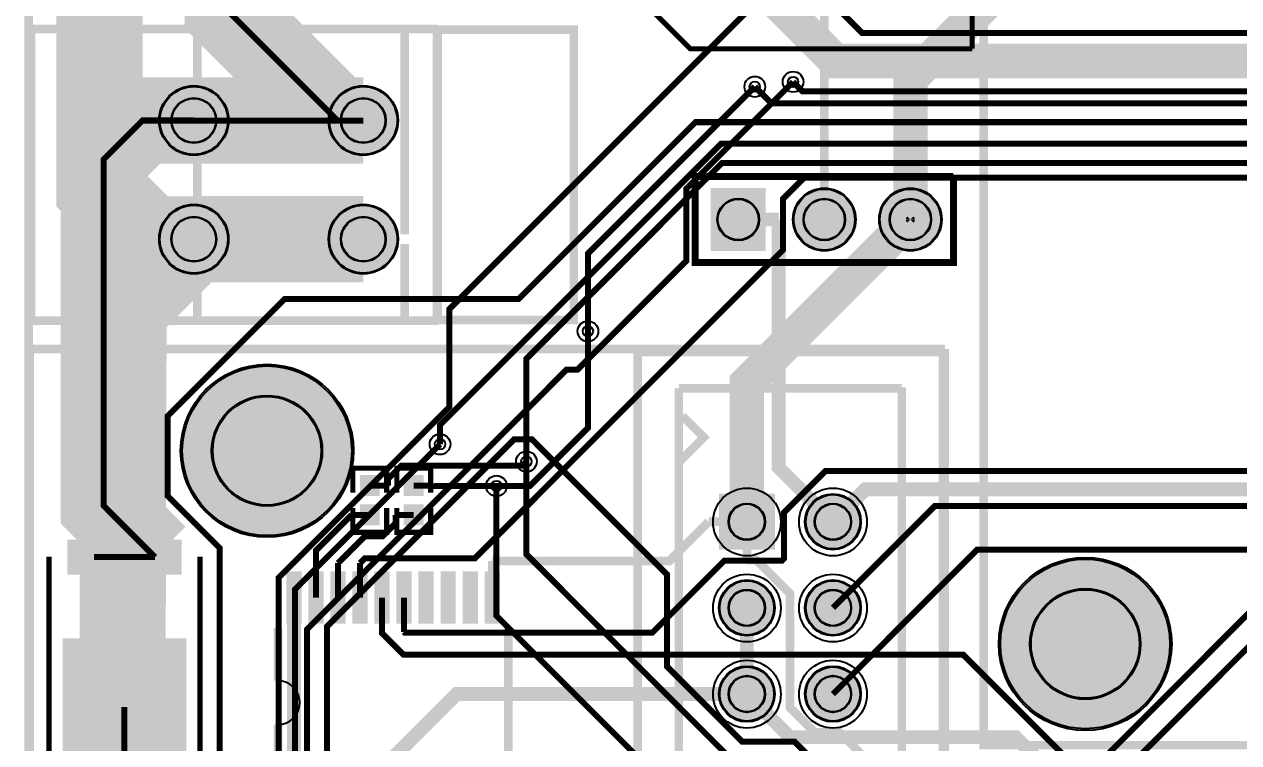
# Model space of a CAD drawing. Header units: millimetres. Extents: x 0 to 210, y -1 to 136.
# Drawn here: x -0.21 to 35.62, y 64.27 to 85.46 of the extents above; entities that cross this region are included whole.
import ezdxf

# ---------------------------------------------------------------- set-up
doc = ezdxf.new("R2010")
doc.units = ezdxf.units.MM
for name, color, linetype, true_color in [('BoardOutLine', 7, 'Continuous', 0xff00ff), ('BottomLayer', 7, 'Continuous', 0x0000ff), ('BottomSolderMaskLayer', 7, 'Continuous', 0xaa00ff), ('Document', 7, 'Continuous', 0xffffff), ('Hole', 7, 'Continuous', 0x222222), ('Multi-Layer', 7, 'Continuous', 0xc0c0c0), ('TopLayer', 7, 'Continuous', 0xff0000), ('TopPasteMaskLayer', 7, 'Continuous', 0x808080), ('TopSilkLayer', 7, 'Continuous', 0xffcc00), ('TopSolderMaskLayer', 7, 'Continuous', 0x800080)]:
    doc.layers.add(name, color=color, linetype=linetype, true_color=true_color)

msp = doc.modelspace()

# ---------------------------------------------------------------- hatches: boundary and pattern name
at = {"layer": 'BottomSolderMaskLayer'}
for points in [[(3.764389128778191, 82.62456184912367, 1), (5.815189230378394, 82.62456184912367, 1)], [(8.764389128778191, 82.62456184912367, 1), (10.815189230378394, 82.62456184912367, 1)], [(20.040233680467054, 80.62971805943607), (21.665836931673766, 80.62971805943607), (21.665836931673766, 78.77891795783592), (20.040233680467054, 78.77891795783592)], [(22.467640335280556, 79.70431800863605, 1), (24.318440436880756, 79.70431800863605, 1)], [(25.00764541529069, 79.70431800863605, 1), (26.85844551689089, 79.70431800863605, 1)], [(3.764389128778191, 79.12443484886967, 1), (5.815189230378394, 79.12443484886967, 1)], [(8.764389128778191, 79.12443484886967, 1), (10.815189230378394, 79.12443484886967, 1)], [(4.398501397002633, 72.88440436880865, 1), (9.500101600203038, 72.88440436880865, 1)], [(21.932839039871396, 71.61534243713652), (21.932839039871396, 69.96454233553641), (20.2820389382714, 69.96454233553641), (20.2820389382714, 71.61534243713652)], [(22.82214884429744, 70.7899161798324, 1), (24.472948945897645, 70.7899161798324, 1)], [(28.541503683007363, 67.18590297180594, 1), (33.64310388620777, 67.18590297180594, 1)], [(20.28214376428731, 68.24991109982227, 1), (21.932943865887513, 68.24991109982227, 1)], [(22.82214884429744, 68.24991109982227, 1), (24.472948945897645, 68.24991109982227, 1)], [(20.28214376428731, 65.70990601981202, 1), (21.932943865887513, 65.70990601981202, 1)], [(22.82214884429744, 65.70990601981202, 1), (24.472948945897645, 65.70990601981202, 1)]]:
    msp.add_hatch(color=256, dxfattribs=at).paths.add_polyline_path(points)
at = {"layer": 'Document'}
msp.add_hatch(color=256, dxfattribs=at).paths.add_polyline_path([(2.7027686055371305, 67.53771907543808), (2.2027686055371305, 68.03771907543819), (3.2027686055371305, 68.03771907543819)])
at = {"layer": 'Multi-Layer'}
for points in [[(3.7897891795782925, 82.62456184912367, 1), (5.7897891795782925, 82.62456184912367, 1)], [(8.789789179578293, 82.62456184912367, 1), (10.789789179578293, 82.62456184912367, 1)], [(20.065633731267326, 80.60431800863603), (21.640436880873494, 80.60431800863603), (21.640436880873494, 78.80431800863596), (20.065633731267326, 78.80431800863596)], [(22.493040386080658, 79.70431800863605, 1), (24.293040386080655, 79.70431800863605, 1)], [(25.03304546609079, 79.70431800863605, 1), (26.833045466090788, 79.70431800863605, 1)], [(3.7897891795782925, 79.12443484886967, 1), (5.7897891795782925, 79.12443484886967, 1)], [(8.789789179578293, 79.12443484886967, 1), (10.789789179578293, 79.12443484886967, 1)], [(21.907442214884213, 71.5899415798832), (21.907442214884213, 69.98994157988318), (20.307442214884304, 69.98994157988318), (20.307442214884304, 71.5899415798832)], [(22.847548895097542, 70.7899161798324, 1), (24.447548895097544, 70.7899161798324, 1)], [(20.30754381508741, 68.24991109982227, 1), (21.90754381508741, 68.24991109982227, 1)], [(22.847548895097542, 68.24991109982227, 1), (24.447548895097544, 68.24991109982227, 1)], [(20.30754381508741, 65.70990601981202, 1), (21.90754381508741, 65.70990601981202, 1)], [(22.847548895097542, 65.70990601981202, 1), (24.447548895097544, 65.70990601981202, 1)]]:
    msp.add_hatch(color=256, dxfattribs=at).paths.add_polyline_path(points)
at = {"layer": 'TopLayer'}
for points in [[(10.252222504444944, 71.57495554991101), (9.712217424434812, 71.57495554991101), (9.712217424434812, 72.14058928117856), (10.252222504444944, 72.14058928117856)], [(11.547625095249941, 71.57495554991101), (11.007620015239809, 71.57495554991101), (11.007620015239809, 72.14058928117856), (11.547625095249941, 72.14058928117856)], [(10.252222504444944, 71.27493014986021), (9.712217424434812, 71.27493014986021), (9.712217424434812, 70.70929641859277), (10.252222504444944, 70.70929641859277)], [(11.547625095249941, 71.27493014986021), (11.007620015239809, 71.27493014986021), (11.007620015239809, 70.70929641859277), (11.547625095249941, 70.70929641859277)], [(1.0927609855218634, 69.2475488950978), (1.0927609855218634, 70.2475488950978), (2.5927609855218634, 70.2475488950978), (2.5927609855218634, 69.2475488950978)], [(2.8927863855726628, 69.2475488950978), (2.8927863855726628, 70.2475488950978), (4.392786385572663, 70.2475488950978), (4.392786385572663, 69.2475488950978)], [(7.5441706883411825, 69.302794005588), (7.9439674879349695, 69.302794005588), (7.9439674879349695, 67.80927101854206), (7.5441706883411825, 67.80927101854206)], [(8.194411988823731, 69.302794005588), (8.594208788417518, 69.302794005588), (8.594208788417518, 67.80927101854206), (8.194411988823731, 67.80927101854206)], [(8.84414528829052, 69.302794005588), (9.244196088392073, 69.302794005588), (9.244196088392073, 67.80927101854206), (8.84414528829052, 67.80927101854206)], [(9.494132588265074, 69.302794005588), (9.894183388366628, 69.302794005588), (9.894183388366628, 67.80927101854206), (9.494132588265074, 67.80927101854206)], [(10.14411988823963, 69.302794005588), (10.544170688341183, 69.302794005588), (10.544170688341183, 67.80927101854206), (10.14411988823963, 67.80927101854206)], [(10.794107188214184, 69.302794005588), (11.194157988315737, 69.302794005588), (11.194157988315737, 67.80927101854206), (10.794107188214184, 67.80927101854206)], [(11.444094488188739, 69.302794005588), (11.84414528829052, 69.302794005588), (11.84414528829052, 67.80927101854206), (11.444094488188739, 67.80927101854206)], [(12.094081788163521, 69.302794005588), (12.494132588265074, 69.302794005588), (12.494132588265074, 67.80927101854206), (12.094081788163521, 67.80927101854206)], [(12.744069088138076, 69.302794005588), (13.14411988823963, 69.302794005588), (13.14411988823963, 67.80927101854206), (12.744069088138076, 67.80927101854206)], [(13.39405638811263, 69.302794005588), (13.794107188214412, 69.302794005588), (13.794107188214412, 67.80927101854206), (13.39405638811263, 67.80927101854206)], [(4.542773685547218, 63.32791465582932), (4.542773685547218, 67.3279146558292), (0.9427736855473086, 67.3279146558292), (0.9427736855473086, 63.32791465582932)]]:
    msp.add_hatch(color=256, dxfattribs=at).paths.add_polyline_path(points)
at = {"layer": 'TopPasteMaskLayer'}
for points in [[(10.212217424434812, 71.5599441198882), (9.752222504444944, 71.5599441198882), (9.712217424434812, 71.59994919989845), (9.712217424434812, 72.10058420116843), (9.752222504444944, 72.14058928117856), (10.212217424434812, 72.14058928117856), (10.252222504444944, 72.10058420116843), (10.252222504444944, 71.59994919989845)], [(11.507620015239809, 71.5599441198882), (11.047625095249941, 71.5599441198882), (11.007620015239809, 71.59994919989845), (11.007620015239809, 72.10058420116843), (11.047625095249941, 72.14058928117856), (11.507620015239809, 72.14058928117856), (11.547625095249941, 72.10058420116843), (11.547625095249941, 71.59994919989845)], [(10.212217424434812, 71.28994157988313), (9.752222504444944, 71.28994157988313), (9.712217424434812, 71.249936499873), (9.712217424434812, 70.74930149860302), (9.752222504444944, 70.70929641859277), (10.212217424434812, 70.70929641859277), (10.252222504444944, 70.74930149860302), (10.252222504444944, 71.249936499873)], [(11.507620015239809, 71.28994157988313), (11.047625095249941, 71.28994157988313), (11.007620015239809, 71.249936499873), (11.007620015239809, 70.74930149860302), (11.047625095249941, 70.70929641859277), (11.507620015239809, 70.70929641859277), (11.547625095249941, 70.74930149860302), (11.547625095249941, 71.249936499873)], [(1.0927609855218634, 69.2475488950978), (1.0927609855218634, 70.2475488950978), (2.5927609855218634, 70.2475488950978), (2.5927609855218634, 69.2475488950978)], [(2.8927863855726628, 69.2475488950978), (2.8927863855726628, 70.2475488950978), (4.392786385572663, 70.2475488950978), (4.392786385572663, 69.2475488950978)], [(7.5441706883411825, 69.302794005588), (7.9439674879349695, 69.302794005588), (7.9439674879349695, 67.80927101854206), (7.5441706883411825, 67.80927101854206)], [(8.194411988823731, 69.302794005588), (8.594208788417518, 69.302794005588), (8.594208788417518, 67.80927101854206), (8.194411988823731, 67.80927101854206)], [(8.84414528829052, 69.302794005588), (9.244196088392073, 69.302794005588), (9.244196088392073, 67.80927101854206), (8.84414528829052, 67.80927101854206)], [(9.494132588265074, 69.302794005588), (9.894183388366628, 69.302794005588), (9.894183388366628, 67.80927101854206), (9.494132588265074, 67.80927101854206)], [(10.14411988823963, 69.302794005588), (10.544170688341183, 69.302794005588), (10.544170688341183, 67.80927101854206), (10.14411988823963, 67.80927101854206)], [(10.794107188214184, 69.302794005588), (11.194157988315737, 69.302794005588), (11.194157988315737, 67.80927101854206), (10.794107188214184, 67.80927101854206)], [(11.444094488188739, 69.302794005588), (11.84414528829052, 69.302794005588), (11.84414528829052, 67.80927101854206), (11.444094488188739, 67.80927101854206)], [(12.094081788163521, 69.302794005588), (12.494132588265074, 69.302794005588), (12.494132588265074, 67.80927101854206), (12.094081788163521, 67.80927101854206)], [(12.744069088138076, 69.302794005588), (13.14411988823963, 69.302794005588), (13.14411988823963, 67.80927101854206), (12.744069088138076, 67.80927101854206)], [(13.39405638811263, 69.302794005588), (13.794107188214412, 69.302794005588), (13.794107188214412, 67.80927101854206), (13.39405638811263, 67.80927101854206)], [(4.542773685547218, 63.32791465582932), (4.542773685547218, 67.3279146558292), (0.9427736855473086, 67.3279146558292), (0.9427736855473086, 63.32791465582932)]]:
    msp.add_hatch(color=256, dxfattribs=at).paths.add_polyline_path(points)
at = {"layer": 'TopSilkLayer'}
msp.add_hatch(color=256, dxfattribs=at).paths.add_polyline_path([(2.7227584455167744, 67.54767589535174), (2.2227584455167744, 68.04767589535174), (3.2227584455167744, 68.04767589535174)])
at = {"layer": 'TopSolderMaskLayer'}
for points in [[(3.764389128778191, 82.62456184912367, 1), (5.815189230378394, 82.62456184912367, 1)], [(8.764389128778191, 82.62456184912367, 1), (10.815189230378394, 82.62456184912367, 1)], [(20.040233680467054, 80.62971805943607), (21.665836931673766, 80.62971805943607), (21.665836931673766, 78.77891795783592), (20.040233680467054, 78.77891795783592)], [(22.467640335280556, 79.70431800863605, 1), (24.318440436880756, 79.70431800863605, 1)], [(25.00764541529069, 79.70431800863605, 1), (26.85844551689089, 79.70431800863605, 1)], [(3.764389128778191, 79.12443484886967, 1), (5.815189230378394, 79.12443484886967, 1)], [(8.764389128778191, 79.12443484886967, 1), (10.815189230378394, 79.12443484886967, 1)], [(4.398501397002633, 72.88440436880865, 1), (9.500101600203038, 72.88440436880865, 1)], [(10.276461475239785, 71.54835359642493), (9.687960204838191, 71.54835359642493), (9.687960204838191, 72.1671984030703), (10.276461475239785, 72.1671984030703)], [(11.57186406604501, 71.54835359642493), (10.983362795643416, 71.54835359642493), (10.983362795643416, 72.1671984030703), (11.57186406604501, 72.1671984030703)], [(21.932839039871396, 71.61534243713652), (21.932839039871396, 69.96454233553641), (20.2820389382714, 69.96454233553641), (20.2820389382714, 71.61534243713652)], [(22.82214884429744, 70.7899161798324, 1), (24.472948945897645, 70.7899161798324, 1)], [(10.276461475239785, 71.30153688228359), (9.687960204838191, 71.30153688228359), (9.687960204838191, 70.6826920756381), (10.276461475239785, 70.6826920756381)], [(11.57186406604501, 71.30153688228359), (10.983362795643416, 71.30153688228359), (10.983362795643416, 70.6826920756381), (11.57186406604501, 70.6826920756381)], [(1.0546551028585327, 69.23061724833121), (1.0546551028585327, 70.26448398273135), (2.6308552552588935, 70.26448398273135), (2.6308552552588935, 69.23061724833121)], [(2.8546895351853436, 69.23061724833121), (2.8546895351853436, 70.26448398273135), (4.4308896875857045, 70.26448398273135), (4.4308896875857045, 69.23061724833121)], [(28.541503683007363, 67.18590297180594, 1), (33.64310388620777, 67.18590297180594, 1)], [(7.5187835407928105, 69.32819578428268), (7.9693546354833416, 69.32819578428268), (7.9693546354833416, 67.78387269563655), (7.5187835407928105, 67.78387269563655)], [(8.169024841275359, 69.32819578428268), (8.61959593596589, 69.32819578428268), (8.61959593596589, 67.78387269563655), (8.169024841275359, 67.78387269563655)], [(8.818725882612853, 69.32819578428268), (9.269583235940445, 69.32819578428268), (9.269583235940445, 67.78387269563655), (8.818725882612853, 67.78387269563655)], [(9.468713182587635, 69.32819578428268), (9.919570535915, 69.32819578428268), (9.919570535915, 67.78387269563655), (9.468713182587635, 67.78387269563655)], [(10.118732740691257, 69.32819578428268), (10.56959009401885, 69.32819578428268), (10.56959009401885, 67.78387269563655), (10.118732740691257, 67.78387269563655)], [(10.768687782536745, 69.32819578428268), (11.219545135864337, 69.32819578428268), (11.219545135864337, 67.78387269563655), (10.768687782536745, 67.78387269563655)], [(11.4186750825113, 69.32819578428268), (11.869532435838892, 69.32819578428268), (11.869532435838892, 67.78387269563655), (11.4186750825113, 67.78387269563655)], [(12.068662382486082, 69.32819578428268), (12.519519735813446, 69.32819578428268), (12.519519735813446, 67.78387269563655), (12.068662382486082, 67.78387269563655)], [(12.718649682460637, 69.32819578428268), (13.169507035788001, 69.32819578428268), (13.169507035788001, 67.78387269563655), (12.718649682460637, 67.78387269563655)], [(13.368636982435191, 69.32819578428268), (13.819494335762784, 69.32819578428268), (13.819494335762784, 67.78387269563655), (13.368636982435191, 67.78387269563655)], [(20.28214376428731, 68.24991109982227, 1), (21.932943865887513, 68.24991109982227, 1)], [(22.82214884429744, 68.24991109982227, 1), (24.472948945897645, 68.24991109982227, 1)], [(4.565633408686153, 63.29969273558629), (4.565633408686153, 67.3561372929197), (0.9199133172458005, 67.3561372929197), (0.9199133172458005, 63.29969273558629)], [(20.28214376428731, 65.70990601981202, 1), (21.932943865887513, 65.70990601981202, 1)], [(22.82214884429744, 65.70990601981202, 1), (24.472948945897645, 65.70990601981202, 1)]]:
    msp.add_hatch(color=256, dxfattribs=at).paths.add_polyline_path(points)

# ---------------------------------------------------------------- linework, layer by layer
at = {"layer": 'BoardOutLine', "const_width": 0.25400050800101603}
msp.add_lwpolyline([(-0.08600457200918754, 135.62519685039376), (209.9139954279908, 135.62519685039376), (209.9139954279908, -0.3748031496063504), (-0.08600457200918754, -0.3748031496063504), (-0.08600457200918754, 135.62519685039376)], close=True, dxfattribs=at)
at = {"layer": 'BottomLayer'}
for points, const_width in [([(9.40017780035555, 125.70393700787406), (23.393065786131274, 111.711049022098), (23.393065786131274, 79.70444500888993)], 0.25400050800101603), ([(4.790043180086286, 102.99870459740919), (2.0061976123952263, 100.21485902971813), (2.0061976123952263, 80.61109982219955), (3.4946405892810617, 79.12265684531371), (4.790043180086286, 79.12265684531371)], 2.54000508001016), ([(4.787782575564961, 79.1227838455676), (3.4946659893319065, 79.1227838455676), (2.006223012445844, 80.61122682245366), (2.006223012445844, 100.21498602997201), (4.789560579120916, 102.9983235966472)], 0.40640081280162565), ([(61.696723393446746, 97.10439420878834), (56.59131318262621, 91.99898399796791), (34.08686817373632, 91.99898399796791), (25.933299466598783, 83.8454152908306), (25.933299466598783, 79.70533401066803)], 1.0160020320040641), ([(34.08699517399032, 91.99908559817118), (25.933324866649627, 83.8454152908306), (25.933324866649627, 79.70546101092202)], 0.25400050800101603), ([(5.790805181610267, 87.47673355346706), (5.790805181610267, 85.86129032258066), (9.028270256540509, 82.62382524765053), (9.789814579629137, 82.62382524765053)], 2.54000508001016), ([(5.790830581661112, 87.47686055372117), (5.790830581661112, 85.86141732283465), (9.02755905511799, 82.62468884937766)], 0.17780035560071122), ([(22.492887985775724, 87.22235204470417), (12.328803657607295, 77.05826771653551), (12.328803657607295, 74.17561595123186), (7.2937515875030385, 69.14056388112783), (7.2937515875030385, 50.37551435102864), (7.736982473964872, 49.93228346456692), (12.70091440182864, 49.93228346456692), (14.098933197866245, 48.53426466852932)], 0.17780035560071122), ([(4.789662179324296, 82.62468884937766), (9.789662179324296, 82.62468884937766)], 2.54000508001016), ([(14.471297942595584, 53.68463296926598), (10.95643891287773, 53.68463296926598), (8.131953263906325, 56.50911861823727), (8.131953263906325, 67.61986283972567), (15.790068580136904, 75.27797815595636), (16.11442722885431, 75.27797815595636), (19.321437642875253, 78.48498856997708), (19.321437642875253, 80.61503683007356), (22.4718059436118, 83.76540513081022)], 0.17780035560071122), ([(21.34201168402319, 83.62265684531371), (16.417195834391578, 78.69784099568199), (16.417195834391578, 76.40955041910081)], 0.17780035560071122), ([(4.789560579120916, 82.62468884937766), (9.02755905511799, 82.62468884937766)], 0.17780035560071122), ([(9.02755905511799, 82.62468884937766), (9.789560579120916, 82.62468884937766)], 0.17780035560071122), ([(9.02755905511799, 82.62468884937766), (9.028321056641971, 82.62392684785368), (9.789814579629137, 82.62392684785368)], 0.17780035560071122), ([(8.686410972821704, 11.241021082042153), (3.9112014224026552, 11.241021082042153), (2.5395986791972973, 12.612623825247624), (2.717399034797836, 77.05255270510543), (4.790043180086286, 79.12265684531371)], 2.54000508001016), ([(4.789662179324296, 79.12456184912367), (9.789662179324296, 79.12456184912367)], 2.54000508001016), ([(20.85306070612114, 79.70444500888993), (22.047117094233954, 79.70444500888993)], 0.40640081280162565), ([(23.647574295148388, 70.79004318008629), (22.047117094233954, 72.39050038100083), (22.047117094233954, 79.70444500888993)], 0.40640081280162565), ([(25.933070866141634, 79.70444500888993), (25.933324866649627, 79.70469900939804), (25.933324866649627, 79.70546101092202)], 0.25400050800101603), ([(8.68643637287255, 11.24114808229615), (3.9112268224535, 11.24114808229615), (2.539624079248142, 12.612750825501621), (2.717424434848681, 77.05267970535942), (4.790068580136904, 79.1227838455676), (4.787782575564961, 79.1227838455676)], 0.40640081280162565), ([(4.787782575564961, 79.1227838455676), (4.789560579120916, 79.12456184912367)], 0.40640081280162565), ([(4.789560579120916, 79.12456184912367), (9.789560579120916, 79.12456184912367)], 0.40640081280162565), ([(7.974472948945731, 50.50556261112524), (7.774320548641072, 50.705715011430016), (7.774320548641072, 68.79715519431033), (12.053721107442016, 73.0765557531115)], 0.17780035560071122), ([(8.715138430276738, 58.73340106680212), (8.715138430276738, 67.69733299466589), (14.239903479806799, 73.22209804419606), (14.764922529844853, 73.22209804419606), (18.751460502920963, 69.23556007112006), (18.751460502920963, 66.5213106426213), (20.970662941325827, 64.30210820421644), (22.51549403098784, 64.30210820421644), (23.647574295148388, 63.170027940055775)], 0.17780035560071122), ([(21.107569215138255, 63.170027940055775), (21.107569215138255, 63.32496824993643), (14.602362204724386, 69.83017526035042), (14.602362204724386, 72.56626873253754)], 0.17780035560071122), ([(21.107569215138255, 60.63002286004564), (13.718440436880655, 68.01915163830336), (13.718440436880655, 71.84592329184659)], 0.17780035560071122), ([(21.107569215138255, 70.79004318008629), (21.107569215138255, 69.6597409194818)], 0.25400050800101603), ([(23.647574295148388, 65.71003302006602), (27.905892811785634, 69.96835153670304), (37.62065024130038, 69.96835153670304), (38.909448818897545, 68.67955295910588), (46.22644145288291, 68.67955295910588), (47.49771399542783, 69.95082550165102)], 0.17780035560071122), ([(21.107569215138255, 69.6597409194818), (21.390017780035578, 69.6597409194818), (22.377571755143435, 68.67218694437383), (22.377571755143435, 65.31099822199644), (23.109347218694438, 64.57922275844555), (23.841376682753207, 64.57922275844555), (25.34836169672326, 63.0722377444755), (25.34836169672326, 59.39431038862074), (25.175133350266606, 59.221082042164085)], 0.25400050800101603), ([(21.107569215138255, 65.71003302006602), (21.107569215138255, 68.25003810007615)], 0.40640081280162565), ([(38.161417322834495, 68.57084074168154), (36.39281178562351, 68.57084074168154), (30.55715011429993, 62.73517907035807), (27.253111506222922, 62.73517907035807), (25.90640081280162, 61.38846837693677), (25.90640081280162, 59.00314960629919), (25.409067818135327, 58.505816611633236), (25.045593091185992, 58.505816611633236), (24.348615697231253, 59.202794005587975), (22.809118618237108, 59.202794005587975), (21.696342392684755, 58.09001778003551), (21.107569215138255, 58.09001778003551)], 0.17780035560071122), ([(30.10858521717023, 61.29906019812029), (36.220345440690835, 67.41082042164089), (39.87769875539743, 67.41082042164089)], 0.17780035560071122)]:
    msp.add_lwpolyline(points, dxfattribs=dict(at, const_width=const_width))
at = {"layer": 'BottomSolderMaskLayer'}
for centre, radius in [((4.7897891795782925, 82.62456184912367), 1.0254000508001015), ((9.789789179578293, 82.62456184912367), 1.0254000508001015), ((4.789662179324296, 82.62458724917451), 0.6665230556267565), ((9.789662179324296, 82.62458724917451), 0.6665230556267565), ((23.393040386080656, 79.70431800863605), 0.9254000508001016), ((25.93304546609079, 79.70431800863605), 0.9254000508001016), ((20.853035306070524, 79.70431800863605), 0.6193548387096774), ((23.393040386080656, 79.70431800863605), 0.6169333672000678), ((25.93304546609079, 79.70431800863605), 0.6169333672000678), ((4.7897891795782925, 79.12443484886967), 1.0254000508001015), ((9.789789179578293, 79.12443484886967), 1.0254000508001015), ((4.789662179324296, 79.12456184912367), 0.6665230556267565), ((9.789662179324296, 79.12456184912367), 0.6665230556267565), ((6.949301498602836, 72.88440436880865), 2.550800101600203), ((6.948158496316864, 72.88435356870707), 1.63251206502413), ((21.10744221488426, 70.78994157988313), 0.5416622317115601), ((23.647548895097543, 70.7899161798324), 0.8254000508001016), ((23.64744729489439, 70.78994157988313), 0.5416622317115601), ((31.092303784607566, 67.18590297180594), 2.550800101600203), ((21.10754381508741, 68.24991109982227), 0.8254000508001016), ((23.647548895097543, 68.24991109982227), 0.8254000508001016), ((31.09146558293105, 67.18585217170425), 1.63251206502413), ((21.10744221488426, 68.249936499873), 0.5416622317115601), ((23.64744729489439, 68.249936499873), 0.5416622317115601), ((21.10754381508741, 65.70990601981202), 0.8254000508001016), ((23.647548895097543, 65.70990601981202), 0.8254000508001016), ((21.10744221488426, 65.70993141986276), 0.5416622317115601), ((23.64744729489439, 65.70993141986276), 0.5416622317115601)]:
    msp.add_circle(centre, radius, dxfattribs=at)
at = {"layer": 'Hole'}
for centre in [(22.471780543560953, 83.76527813055623), (21.341986283972346, 83.62252984505972), (16.41717043434096, 76.40942341884681), (12.05369570739117, 73.07642875285751), (14.602336804673541, 72.56614173228343), (13.718415036830038, 71.84579629159248)]:
    msp.add_circle(centre, 0.15240030480060962, dxfattribs=at)
at = {"layer": 'Multi-Layer'}
for centre, radius in [((21.341986283972346, 83.62252984505972), 0.30480060960121924), ((22.471780543560953, 83.76527813055623), 0.30480060960121924), ((4.7897891795782925, 82.62456184912367), 1), ((9.789789179578293, 82.62456184912367), 1), ((4.789662179324296, 82.62458724917451), 0.6500127000254001), ((9.789662179324296, 82.62458724917451), 0.6500127000254001), ((20.853035306070524, 79.70431800863605), 0.6000000000000001), ((23.393040386080656, 79.70431800863605), 0.9000000000000001), ((23.393040386080656, 79.70431800863605), 0.6000000000000001), ((25.93304546609079, 79.70431800863605), 0.9000000000000001), ((25.93304546609079, 79.70431800863605), 0.6000000000000001), ((4.7897891795782925, 79.12443484886967), 1), ((9.789789179578293, 79.12443484886967), 1), ((4.789662179324296, 79.12456184912367), 0.6500127000254001), ((9.789662179324296, 79.12456184912367), 0.6500127000254001), ((16.41717043434096, 76.40942341884681), 0.30480060960121924), ((6.949301498602836, 72.88440436880865), 2.5), ((6.948158496316864, 72.88435356870707), 1.6), ((12.05369570739117, 73.07642875285751), 0.30480060960121924), ((14.602336804673541, 72.56614173228343), 0.30480060960121924), ((13.718415036830038, 71.84579629159248), 0.30480060960121924), ((21.10744221488426, 70.78994157988313), 0.5249936499873), ((23.647548895097543, 70.7899161798324), 0.8), ((23.64744729489439, 70.78994157988313), 0.5249936499873), ((31.092303784607566, 67.18590297180594), 2.5), ((21.10754381508741, 68.24991109982227), 0.8), ((23.647548895097543, 68.24991109982227), 0.8), ((21.10744221488426, 68.249936499873), 0.5249936499873), ((23.64744729489439, 68.249936499873), 0.5249936499873), ((31.09146558293105, 67.18585217170425), 1.6), ((21.10754381508741, 65.70990601981202), 0.8), ((23.647548895097543, 65.70990601981202), 0.8), ((21.10744221488426, 65.70993141986276), 0.5249936499873), ((23.64744729489439, 65.70993141986276), 0.5249936499873)]:
    msp.add_circle(centre, radius, dxfattribs=at)
at = {"layer": 'TopLayer'}
for points, const_width in [([(22.492887985775724, 87.22235204470417), (24.510160020319972, 85.20508001016003), (42.09283718567417, 85.20508001016003), (44.64351028702049, 87.75575311150624), (44.64351028702049, 103.21905003810002), (44.83375666751317, 103.40929641859282), (49.03009906019793, 103.40929641859282), (54.53175006350011, 97.90764541529086), (54.53175006350011, 95.78293116586235), (61.37579375158748, 88.93888747777498), (67.65163830327651, 88.93888747777498)], 0.17780035560071122), ([(18.134899669799097, 89.96708153416296), (23.723012446024768, 84.37896875793751), (44.348488696977256, 84.37896875793751), (47.19326898653776, 87.22374904749813), (50.72273304546593, 87.22374904749813)], 1.0160020320040641), ([(20.11061722123418, 87.99146558293114), (23.723012446024768, 84.37907035814067), (44.34861569723125, 84.37907035814067), (47.19316738633461, 87.22387604775213), (50.722758445516774, 87.22387604775213)], 0.40640081280162565), ([(4.790043180086286, 82.62532385064776), (3.276200152400179, 82.62532385064776), (2.133197866395676, 81.48232156464314), (2.133197866395676, 71.25880111760227), (3.6419608839216835, 69.7474980949961)], 2.54000508001016), ([(22.4718059436118, 83.76540513081022), (22.747396494792838, 83.48981457962918), (61.26250952501891, 83.48981457962918), (67.83197866395722, 76.92034544069088)], 0.17780035560071122), ([(55.24015748031479, 73.97749555499115), (55.24015748031479, 78.11516383032767), (50.22339344678676, 83.13192786385571), (21.832740665481197, 83.13192786385571), (21.34201168402319, 83.62265684531371)], 0.17780035560071122), ([(4.788798577597163, 82.62545085090164), (3.2762255524510238, 82.62545085090164), (2.1332232664462936, 81.48244856489703), (2.1332232664462936, 71.25892811785616), (3.6419862839725283, 69.74762509525021)], 0.17780035560071122), ([(50.10452120904233, 82.39481838963673), (49.92341884683765, 82.57592075184152), (19.5916941833882, 82.57592075184152), (14.374777749555278, 77.3590043180086), (7.466471932943705, 77.3590043180086), (4.021463042925916, 73.91399542799093), (4.021463042925916, 71.54721869443733), (5.549530099060121, 70.01915163830324), (5.549530099060121, 60.84693929387856), (8.45986791973587, 57.93660147320293), (9.202819405638593, 57.93660147320293), (10.126873253746453, 58.86065532131056)], 0.17780035560071122), ([(4.790068580136904, 82.62545085090164), (4.788798577597163, 82.62545085090164)], 0.17780035560071122), ([(4.788798577597163, 82.62545085090164), (4.789560579120916, 82.62468884937766)], 0.17780035560071122), ([(48.88735077470142, 81.9424434848869), (20.35191770383517, 81.9424434848869), (12.053721107442016, 73.64424688849374), (12.053721107442016, 73.0765557531115)], 0.17780035560071122), ([(14.602362204724386, 72.56626873253754), (14.602362204724386, 75.59878079756163), (20.37274574549133, 81.36916433832869), (50.221107442214816, 81.36916433832869), (50.37858775717541, 81.5266446532894)], 0.17780035560071122), ([(50.63563627127223, 80.48651257302515), (50.18427736855483, 80.9378714757429), (22.796672593344965, 80.9378714757429), (22.17614935229858, 80.3173482346964), (22.17614935229858, 78.80883921767838), (13.08140716281423, 69.71409702819403), (9.838582677165277, 69.71409702819403), (9.694310388620579, 69.56982473964956)], 0.17780035560071122), ([(25.933299466598783, 79.70533401066803), (21.10754381508741, 74.87957835915665), (21.10754381508741, 70.7899161798324)], 1.0160020320040641), ([(25.93281686563364, 79.70495300990603), (21.107569215138255, 74.87970535941065), (21.107569215138255, 70.79004318008629)], 0.25400050800101603), ([(25.933324866649627, 79.70546101092202), (25.93281686563364, 79.70495300990603)], 0.25400050800101603), ([(25.933070866141634, 79.70444500888993), (25.93281686563364, 79.70469900939804), (25.93281686563364, 79.70495300990603)], 0.25400050800101603), ([(13.718440436880655, 71.84592329184659), (14.707518415036702, 71.84592329184659), (16.417195834391578, 73.55560071120146), (16.417195834391578, 76.40955041910081)], 0.17780035560071122), ([(10.51930403860797, 71.85786131572263), (10.51930403860797, 72.05318770637541), (10.908940817881557, 72.44282448564888), (14.478917957835847, 72.44282448564888), (14.602362204724386, 72.56626873253754)], 0.17780035560071122), ([(56.17919735839473, 72.29067818135638), (23.429641859283493, 72.29067818135638), (22.200279400558657, 71.06131572263143), (22.200279400558657, 69.69834899669797), (22.148463296926366, 69.64653289306568), (20.447675895351722, 69.64653289306568), (18.317881635763115, 67.5167386334773), (11.019939039877954, 67.5167386334773), (10.994284988569916, 67.54239268478545)], 0.17780035560071122), ([(9.982346964693761, 71.85786131572263), (10.51930403860797, 71.85786131572263)], 0.17780035560071122), ([(11.277749555498986, 71.85786131572263), (11.814706629413195, 71.85786131572263)], 0.17780035560071122), ([(11.814706629413195, 71.85786131572263), (11.826644653289122, 71.84592329184659), (13.718440436880655, 71.84592329184659)], 0.17780035560071122), ([(23.647574295148388, 70.79004318008629), (24.60541021082031, 71.74787909575821), (55.71590043180072, 71.74787909575821), (55.88455676911349, 71.57922275844555), (71.26936753873497, 71.57922275844555), (72.89776479552961, 69.95082550165102)], 0.40640081280162565), ([(23.647574295148388, 68.25003810007615), (26.649606299212337, 71.25207010414022), (43.65646431292839, 71.25207010414022), (44.9577089154177, 69.95082550165102)], 0.17780035560071122), ([(1.8431292862583177, 69.74851409702808), (3.6432308864616516, 69.74851409702808)], 2.54000508001016), ([(8.39433578867147, 68.55610871221745), (8.39433578867147, 69.94117348234704), (9.445389890779552, 70.99222758445512)], 0.17780035560071122), ([(10.740792481585004, 70.99222758445512), (10.740792481585004, 70.74432308864618), (10.358013716027244, 70.36154432308865), (9.836042672085114, 70.36154432308865), (9.044323088646024, 69.56982473964956)], 0.17780035560071122), ([(9.982346964693761, 70.99222758445512), (9.445389890779552, 70.99222758445512)], 0.17780035560071122), ([(11.277749555498986, 70.99222758445512), (10.740792481585004, 70.99222758445512)], 0.17780035560071122), ([(13.594234188468363, 69.63332486664979), (18.820294640589054, 69.63332486664979), (19.977012954025895, 70.79004318008629)], 0.25400050800101603), ([(21.107569215138255, 70.79004318008629), (19.977012954025895, 70.79004318008629)], 0.25400050800101603), ([(1.8439166878333708, 69.74864109728219), (1.842900685801169, 69.74762509525021)], 0.17780035560071122), ([(1.8431546863091626, 69.74864109728219), (1.8439166878333708, 69.74864109728219)], 0.17780035560071122), ([(1.8439166878333708, 69.74864109728219), (3.6424942849885156, 69.74864109728219)], 0.17780035560071122), ([(3.6419862839725283, 69.74762509525021), (3.6424942849885156, 69.74762509525021)], 0.17780035560071122), ([(3.6424942849885156, 69.74762509525021), (3.6424942849885156, 69.74864109728219)], 0.17780035560071122), ([(3.6424942849885156, 69.74864109728219), (3.6432562865124964, 69.74864109728219)], 0.17780035560071122), ([(3.6424942849885156, 69.74762509525021), (3.642748285496509, 69.74762509525021)], 0.17780035560071122), ([(9.044323088646024, 68.55610871221745), (9.044323088646024, 69.56982473964956)], 0.17780035560071122), ([(9.694310388620579, 68.55610871221745), (9.694310388620579, 69.56982473964956)], 0.17780035560071122), ([(13.594234188468363, 68.55610871221745), (13.594234188468363, 69.63332486664979)], 0.25400050800101603), ([(7.744094488188921, 68.55610871221745), (7.744094488188921, 63.50962661925314)], 0.40640081280162565), ([(38.315087630175185, 62.68285496570991), (31.679832359664488, 62.68285496570991), (27.489331978663813, 66.8733553467107), (10.975234950469712, 66.8733553467107), (10.344297688595361, 67.50429260858527), (10.344297688595361, 68.55610871221745)], 0.17780035560071122), ([(10.994284988569916, 68.55610871221745), (10.994284988569916, 67.54239268478545)], 0.17780035560071122), ([(127.32999745999473, 6.897612395224769), (7.060807721615447, 6.897612395224769), (2.742799085598108, 11.215621031241994), (2.7431800863600984, 60.70614681229358), (2.743307086614095, 60.70627381254758), (2.743307086614095, 65.32890525781056)], 2.54000508001016), ([(21.107569215138255, 65.71003302006602), (12.544450088900021, 65.71003302006602), (10.34404368808714, 63.50962661925314)], 0.40640081280162565), ([(21.107569215138255, 65.71003302006602), (22.377571755143435, 64.44003048006084), (29.03238506476987, 64.44003048006084), (31.97879095758185, 61.49362458724909)], 0.40640081280162565), ([(2.7433324866647126, 63.01762763525528), (2.7428244856487254, 63.01813563627127), (2.7428244856487254, 65.32801625603247)], 0.17780035560071122), ([(2.7433324866647126, 63.01762763525528), (2.7433324866647126, 65.32903225806444)], 0.17780035560071122)]:
    msp.add_lwpolyline(points, dxfattribs=dict(at, const_width=const_width))
at = {"layer": 'TopSilkLayer', "const_width": 0.25400050800101603}
for points in [[(134.29626619253213, 64.20121920243832), (28.09639319278631, 64.20121920243832), (28.09639319278631, 135.5662433324867), (134.29626619253213, 135.5662433324867), (134.29626619253213, 64.20121920243832)], [(11.963017526034946, 85.30375920751851), (16.001625603251114, 85.30375920751851), (16.001625603251114, 76.7439420878843), (11.963017526034946, 76.7439420878843), (11.963017526034946, 85.30375920751851)]]:
    msp.add_lwpolyline(points, close=True, dxfattribs=at)
at = {"layer": 'TopSilkLayer'}
for points, const_width in [([(27.755676911353703, 84.7397002794005), (27.755676911353703, 88.88580137160272)], 0.15199390398780802), ([(27.755676911353703, 84.7397002794005), (19.439446278892547, 84.7397002794005), (17.30320040640072, 86.87594615189232)], 0.15240030480060962), ([(-0.010388620777348478, 85.32458724917456), (-0.010388620777348478, 76.72461264922538)], 0.25400050800101603), ([(11.989662179324341, 85.32458724917456), (-0.010363220726503641, 85.32458724917456)], 0.25400050800101603), ([(4.895123190246295, 85.32458724917456), (4.895123190246295, 83.85118110236226)], 0.25400050800101603), ([(11.009931419862596, 85.32458724917456), (11.009931419862596, 79.26974853949707)], 0.25400050800101603), ([(11.989662179324341, 85.32458724917456), (11.989662179324341, 76.72461264922538)], 0.25400050800101603), ([(4.895123190246295, 81.39799339598676), (4.895123190246295, 76.85115570231142)], 0.25400050800101603), ([(21.488036576073227, 80.97432054864112), (19.58303276606557, 80.97432054864112), (19.58303276606557, 78.43431546863098), (27.20304800609597, 78.43431546863098), (27.20304800609597, 80.97432054864112)], 0.20320040640081283), ([(27.20304800609597, 80.97432054864112), (21.488036576073227, 80.97432054864112)], 0.20299974599949203), ([(11.009931419862596, 78.9794005588011), (11.009931419862596, 76.72461264922538)], 0.25400050800101603), ([(11.989662179324341, 76.72461264922538), (-0.010388620777348478, 76.72461264922538)], 0.25400050800101603), ([(26.94904749809507, 75.88450596901191), (-0.05095250190515799, 75.88450596901191)], 0.25400050800101603), ([(-0.05095250190515799, 75.88450596901191), (-0.05095250190515799, 35.204495808991624), (26.94904749809507, 35.204495808991624)], 0.25400050800101603), ([(26.94904749809507, 35.204495808991624), (26.94904749809507, 75.88450596901191)], 0.25400050800101603), ([(17.881635763271333, 75.79375158750315), (17.881635763271333, 35.30487680975364)], 0.25400050800101603), ([(17.881635763271333, 75.79375158750315), (26.881635763271333, 75.79375158750315)], 0.25400050800101603), ([(26.89865379730759, 75.79527559055123), (26.89865379730759, 35.30487680975364)], 0.25400050800101603), ([(19.100838201676424, 74.7269494538989), (19.100838201676424, 61.97612395224792), (19.100838201676424, 58.14991109982225)], 0.25400050800101603), ([(19.100838201676424, 74.7269494538989), (25.670815341630714, 74.7269494538989)], 0.25400050800101603), ([(25.679451358902497, 74.75234950469894), (25.679451358902497, 36.34787909575823)], 0.25400050800101603), ([(19.202438404876602, 73.91414782829565), (19.837439674879306, 73.27914655829318), (19.151638303276513, 72.59334518669027), (19.12623825247624, 72.59334518669027)], 0.25400050800101603), ([(10.4808229616458, 71.65115570231137), (10.4808229616458, 72.36918973837953), (9.48361696723373, 72.36918973837953), (9.48361696723373, 71.65115570231137)], 0.15240030480060962), ([(11.776225552451024, 71.65115570231137), (11.776225552451024, 72.36918973837953), (10.779019558038954, 72.36918973837953), (10.779019558038954, 71.65115570231137)], 0.15240030480060962), ([(10.4808229616458, 71.19872999746008), (10.4808229616458, 70.48069596139192), (9.48361696723373, 70.48069596139192), (9.48361696723373, 71.19872999746008)], 0.15240030480060962), ([(11.776225552451024, 71.19872999746008), (11.776225552451024, 70.48069596139192), (10.779019558038954, 70.48069596139192), (10.779019558038954, 71.19872999746008)], 0.15240030480060962), ([(0.5140970281938735, 69.75613411226823), (0.5140970281938735, 63.6937261874524)], 0.15240030480060962), ([(4.971501143002115, 69.75613411226823), (4.971501143002115, 63.6937261874524)], 0.15240030480060962), ([(7.26913893827782, 67.65603251206505), (7.371983743967348, 67.65603251206505)], 0.25400050800101603), ([(7.26913893827782, 67.65603251206505), (7.26913893827782, 66.10601981203956)], 0.25400050800101603), ([(13.966294132588018, 67.65603251206505), (14.069138938277774, 67.65603251206505)], 0.25400050800101603), ([(14.069138938277774, 63.25603251206496), (14.069138938277774, 67.65603251206505)], 0.25400050800101603), ([(7.26913893827782, 63.25603251206496), (7.26913893827782, 64.80601981203961)], 0.25400050800101603)]:
    msp.add_lwpolyline(points, dxfattribs=dict(at, const_width=const_width))
for centre, radius in [((6.949047498094842, 72.88440436880865), 2.500127000254001), ((21.1090678181356, 70.78458216916431), 1), ((23.649072898145732, 70.78458216916431), 1), ((21.1090678181356, 68.24457708915418), 1), ((23.649072898145732, 68.24457708915418), 1), ((21.1090678181356, 65.70457200914404), 1), ((23.649072898145732, 65.70457200914404), 1)]:
    msp.add_circle(centre, radius, dxfattribs=at)
msp.add_arc((7.265052170182116, 65.45660417205693), 0.6494284988569978, 270.3560752588577, 89.63944281843054, dxfattribs=at)
at = {"layer": 'TopSolderMaskLayer'}
for centre, radius in [((4.7897891795782925, 82.62456184912367), 1.0254000508001015), ((9.789789179578293, 82.62456184912367), 1.0254000508001015), ((4.789662179324296, 82.62458724917451), 0.6665230556267565), ((9.789662179324296, 82.62458724917451), 0.6665230556267565), ((23.393040386080656, 79.70431800863605), 0.9254000508001016), ((25.93304546609079, 79.70431800863605), 0.9254000508001016), ((20.853035306070524, 79.70431800863605), 0.6193548387096774), ((23.393040386080656, 79.70431800863605), 0.6169333672000678), ((25.93304546609079, 79.70431800863605), 0.6169333672000678), ((4.7897891795782925, 79.12443484886967), 1.0254000508001015), ((9.789789179578293, 79.12443484886967), 1.0254000508001015), ((4.789662179324296, 79.12456184912367), 0.6665230556267565), ((9.789662179324296, 79.12456184912367), 0.6665230556267565), ((6.949301498602836, 72.88440436880865), 2.550800101600203), ((6.948158496316864, 72.88435356870707), 1.63251206502413), ((21.10744221488426, 70.78994157988313), 0.5416622317115601), ((23.647548895097543, 70.7899161798324), 0.8254000508001016), ((23.64744729489439, 70.78994157988313), 0.5416622317115601), ((31.092303784607566, 67.18590297180594), 2.550800101600203), ((21.10754381508741, 68.24991109982227), 0.8254000508001016), ((23.647548895097543, 68.24991109982227), 0.8254000508001016), ((31.09146558293105, 67.18585217170425), 1.63251206502413), ((21.10744221488426, 68.249936499873), 0.5416622317115601), ((23.64744729489439, 68.249936499873), 0.5416622317115601), ((21.10754381508741, 65.70990601981202), 0.8254000508001016), ((23.647548895097543, 65.70990601981202), 0.8254000508001016), ((21.10744221488426, 65.70993141986276), 0.5416622317115601), ((23.64744729489439, 65.70993141986276), 0.5416622317115601)]:
    msp.add_circle(centre, radius, dxfattribs=at)

doc.saveas('drawing.dxf')
